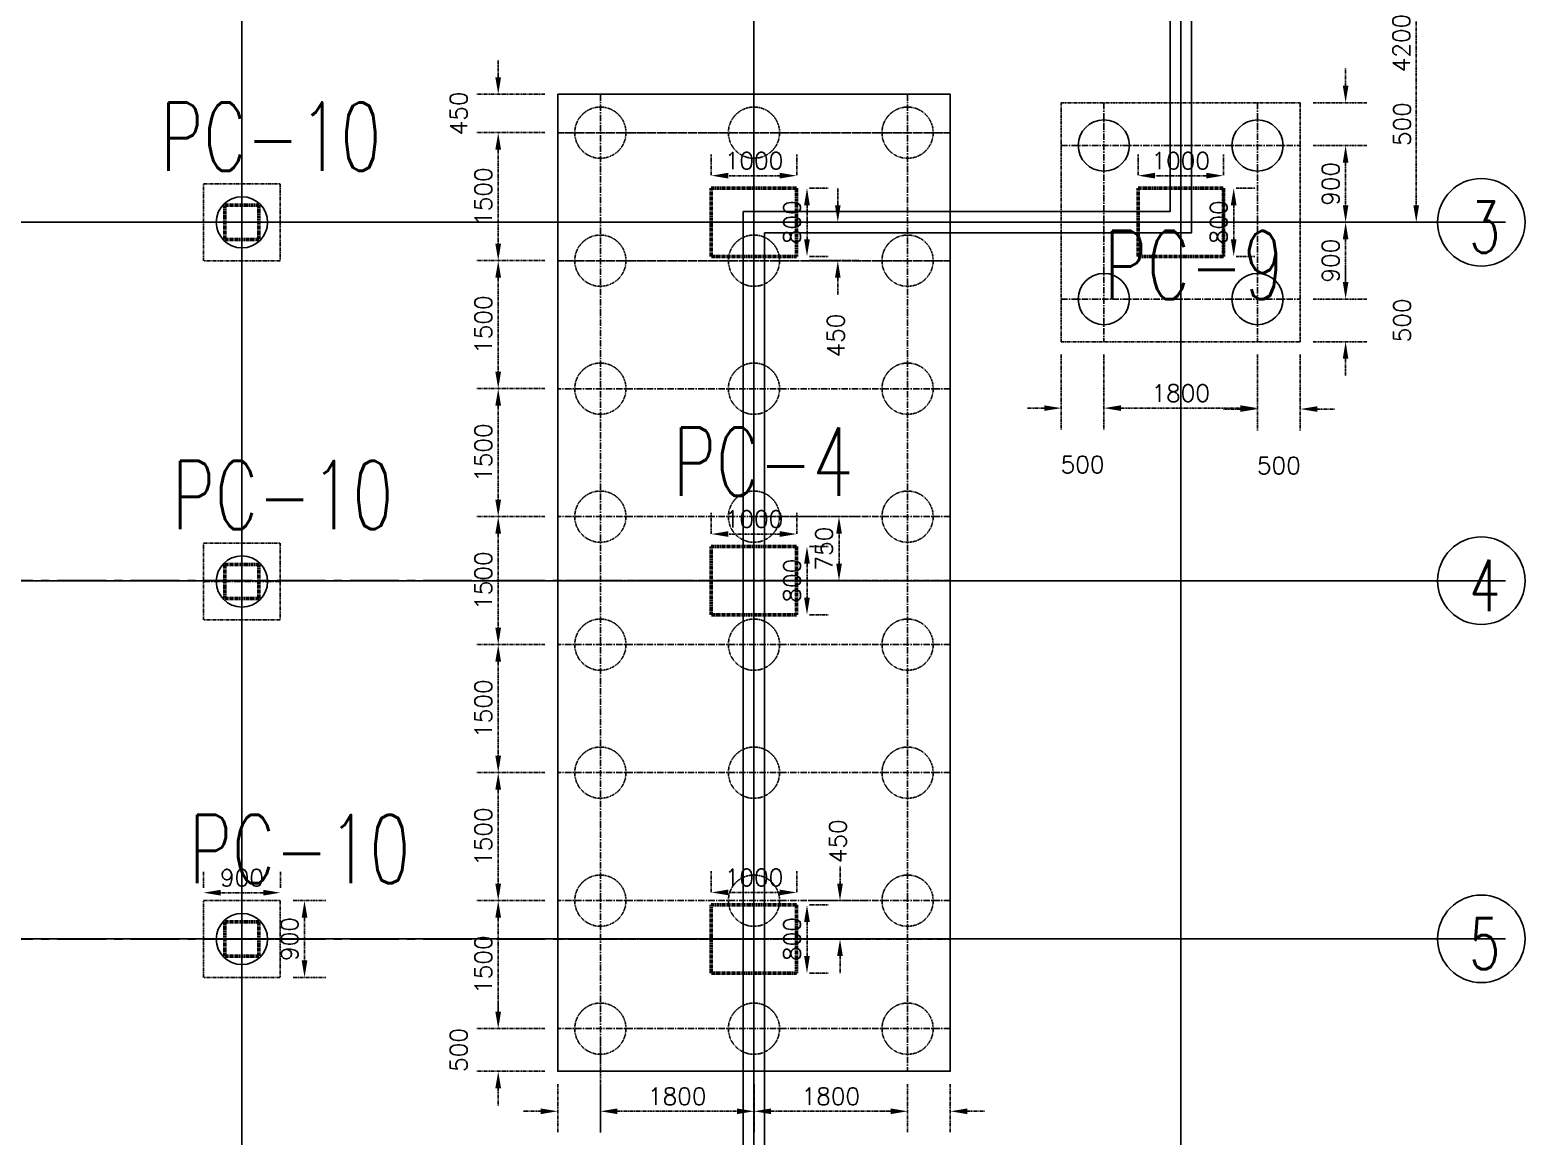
# Model space of a CAD drawing. Header units: millimetres. Extents: x 6239764 to 13047540, y 367704 to 979893.
# Drawn here: x 6461165 to 6478685, y 469921 to 482884 of the extents above; entities that cross this region are included whole.
import ezdxf

# ---------------------------------------------------------------- set-up
doc = ezdxf.new("R2010")
doc.units = ezdxf.units.MM
doc.header["$LTSCALE"] = 300
for name, pattern in [('CENTER2', [28.575, 19.05, -3.175, 3.175, -3.175]), ('CENTERX2', [4, 2.5, -0.5, 0.5, -0.5]), ('G', [2, 1.25, -0.25, 0.25, -0.25]), ('K', [2.5, 1.25, -0.25, 0.25, -0.25, 0.25, -0.25])]:
    doc.linetypes.add(name, pattern=pattern)
for name, color, linetype in [('01', 3, 'Continuous'), ('05', 1, 'G'), ('07', 6, 'K'), ('BOU', 12, 'Continuous')]:
    doc.layers.add(name, color=color, linetype=linetype)
doc.styles.add('1-100', font='romans.shx', dxfattribs={"height": 200})
doc.styles.get("Standard").update_dxf_attribs({"font": 'txt8.shx', "width": 0.7, "bigfont": 'hztxt_ii.shx'})
doc.dimstyles.new('1-100', dxfattribs={"dimtxt": 210, "dimasz": 200, "dimexe": 250, "dimexo": 150, "dimgap": 75, "dimtad": 1, "dimdec": 0, "dimzin": 3, "dimdsep": 46, "dimtxsty": '1-100', "dimcen": 0.09, "dimclrd": 161, "dimclre": 161, "dimclrt": 161, "dimadec": 0, "dimazin": 0, "dimtfac": 1, "dimtdec": 0, "dimtofl": 0, "dimtmove": 2, "dimatfit": 3, "dimfxl": 1, "dimtolj": 1, "dimtzin": 0, "dimarcsym": 0})

# ---------------------------------------------------------------- blocks, each defined once
blk = doc.blocks.new('*D257')
at = {"layer": '07', "color": 161, "lineweight": -2, "ltscale": 0.1, "transparency": 16777216}
for p, q in [((6466653, 471380), (6466653, 471580)), ((6467200, 471180), (6466403, 471180)), ((6467200, 470680), (6466403, 470680)), ((6466653, 470480), (6466653, 470280))]:
    blk.add_line(p, q, dxfattribs=at)
at = {"layer": '07', "color": 161, "ltscale": 0.1, "transparency": 16777216}
for points in [[(6466619, 471380), (6466686, 471380), (6466653, 471180)], [(6466619, 470480), (6466686, 470480), (6466653, 470680)]]:
    blk.add_solid(points, dxfattribs=at)
at = {"layer": 'Defpoints', "color": 0, "ltscale": 0.1, "transparency": 16777216}
for p in [(6467350, 471180), (6466653, 470680), (6467350, 470680)]:
    blk.add_point(p, dxfattribs=at)
at = {"layer": '07', "color": 161, "ltscale": 0.1, "transparency": 16777216, "insert": (6466190, 470930), "char_height": 200, "attachment_point": 5, "rotation": 90, "style": '1-100'}
blk.add_mtext('\\A1;500', dxfattribs=at)
blk = doc.blocks.new('*D258')
at = {"layer": '07', "color": 161, "lineweight": -2, "ltscale": 0.1, "transparency": 16777216}
for p, q in [((6467200, 472680), (6466403, 472680)), ((6466653, 472480), (6466653, 471380)), ((6467200, 471180), (6466403, 471180))]:
    blk.add_line(p, q, dxfattribs=at)
at = {"layer": '07', "color": 161, "ltscale": 0.1, "transparency": 16777216}
for points in [[(6466619, 472480), (6466686, 472480), (6466653, 472680)], [(6466619, 471380), (6466686, 471380), (6466653, 471180)]]:
    blk.add_solid(points, dxfattribs=at)
at = {"layer": 'Defpoints', "color": 0, "ltscale": 0.1, "transparency": 16777216}
for p in [(6467350, 472680), (6466653, 471180), (6467350, 471180)]:
    blk.add_point(p, dxfattribs=at)
at = {"layer": '07', "color": 161, "ltscale": 0.1, "transparency": 16777216, "insert": (6466478, 471930), "char_height": 200, "attachment_point": 5, "rotation": 90, "style": '1-100'}
blk.add_mtext('\\A1;1500', dxfattribs=at)
blk = doc.blocks.new('*D259')
at = {"layer": '07', "color": 161, "lineweight": -2, "ltscale": 0.1, "transparency": 16777216}
for p, q in [((6467200, 474180), (6466403, 474180)), ((6466653, 473980), (6466653, 472880)), ((6467200, 472680), (6466403, 472680))]:
    blk.add_line(p, q, dxfattribs=at)
at = {"layer": '07', "color": 161, "ltscale": 0.1, "transparency": 16777216}
for points in [[(6466619, 473980), (6466686, 473980), (6466653, 474180)], [(6466619, 472880), (6466686, 472880), (6466653, 472680)]]:
    blk.add_solid(points, dxfattribs=at)
at = {"layer": 'Defpoints', "color": 0, "ltscale": 0.1, "transparency": 16777216}
for p in [(6467350, 474180), (6466653, 472680), (6467350, 472680)]:
    blk.add_point(p, dxfattribs=at)
at = {"layer": '07', "color": 161, "ltscale": 0.1, "transparency": 16777216, "insert": (6466478, 473430), "char_height": 200, "attachment_point": 5, "rotation": 90, "style": '1-100'}
blk.add_mtext('\\A1;1500', dxfattribs=at)
blk = doc.blocks.new('*D260')
at = {"layer": '07', "color": 161, "lineweight": -2, "ltscale": 0.1, "transparency": 16777216}
for p, q in [((6467200, 475680), (6466403, 475680)), ((6466653, 475480), (6466653, 474380)), ((6467200, 474180), (6466403, 474180))]:
    blk.add_line(p, q, dxfattribs=at)
at = {"layer": '07', "color": 161, "ltscale": 0.1, "transparency": 16777216}
for points in [[(6466619, 475480), (6466686, 475480), (6466653, 475680)], [(6466619, 474380), (6466686, 474380), (6466653, 474180)]]:
    blk.add_solid(points, dxfattribs=at)
at = {"layer": 'Defpoints', "color": 0, "ltscale": 0.1, "transparency": 16777216}
for p in [(6467350, 475680), (6466653, 474180), (6467350, 474180)]:
    blk.add_point(p, dxfattribs=at)
at = {"layer": '07', "color": 161, "ltscale": 0.1, "transparency": 16777216, "insert": (6466478, 474930), "char_height": 200, "attachment_point": 5, "rotation": 90, "style": '1-100'}
blk.add_mtext('\\A1;1500', dxfattribs=at)
blk = doc.blocks.new('*D261')
at = {"layer": '07', "color": 161, "lineweight": -2, "ltscale": 0.1, "transparency": 16777216}
for p, q in [((6467200, 477180), (6466403, 477180)), ((6466653, 476980), (6466653, 475880)), ((6467200, 475680), (6466403, 475680))]:
    blk.add_line(p, q, dxfattribs=at)
at = {"layer": '07', "color": 161, "ltscale": 0.1, "transparency": 16777216}
for points in [[(6466619, 476980), (6466686, 476980), (6466653, 477180)], [(6466619, 475880), (6466686, 475880), (6466653, 475680)]]:
    blk.add_solid(points, dxfattribs=at)
at = {"layer": 'Defpoints', "color": 0, "ltscale": 0.1, "transparency": 16777216}
for p in [(6467350, 477180), (6466653, 475680), (6467350, 475680)]:
    blk.add_point(p, dxfattribs=at)
at = {"layer": '07', "color": 161, "ltscale": 0.1, "transparency": 16777216, "insert": (6466478, 476430), "char_height": 200, "attachment_point": 5, "rotation": 90, "style": '1-100'}
blk.add_mtext('\\A1;1500', dxfattribs=at)
blk = doc.blocks.new('*D262')
at = {"layer": '07', "color": 161, "lineweight": -2, "ltscale": 0.1, "transparency": 16777216}
for p, q in [((6467200, 478680), (6466403, 478680)), ((6466653, 478480), (6466653, 477380)), ((6467200, 477180), (6466403, 477180))]:
    blk.add_line(p, q, dxfattribs=at)
at = {"layer": '07', "color": 161, "ltscale": 0.1, "transparency": 16777216}
for points in [[(6466619, 478480), (6466686, 478480), (6466653, 478680)], [(6466619, 477380), (6466686, 477380), (6466653, 477180)]]:
    blk.add_solid(points, dxfattribs=at)
at = {"layer": 'Defpoints', "color": 0, "ltscale": 0.1, "transparency": 16777216}
for p in [(6467350, 478680), (6466653, 477180), (6467350, 477180)]:
    blk.add_point(p, dxfattribs=at)
at = {"layer": '07', "color": 161, "ltscale": 0.1, "transparency": 16777216, "insert": (6466478, 477930), "char_height": 200, "attachment_point": 5, "rotation": 90, "style": '1-100'}
blk.add_mtext('\\A1;1500', dxfattribs=at)
blk = doc.blocks.new('*D263')
at = {"layer": '07', "color": 161, "lineweight": -2, "ltscale": 0.1, "transparency": 16777216}
for p, q in [((6467200, 480180), (6466403, 480180)), ((6466653, 479980), (6466653, 478880)), ((6467200, 478680), (6466403, 478680))]:
    blk.add_line(p, q, dxfattribs=at)
at = {"layer": '07', "color": 161, "ltscale": 0.1, "transparency": 16777216}
for points in [[(6466619, 479980), (6466686, 479980), (6466653, 480180)], [(6466619, 478880), (6466686, 478880), (6466653, 478680)]]:
    blk.add_solid(points, dxfattribs=at)
at = {"layer": 'Defpoints', "color": 0, "ltscale": 0.1, "transparency": 16777216}
for p in [(6467350, 480180), (6466653, 478680), (6467350, 478680)]:
    blk.add_point(p, dxfattribs=at)
at = {"layer": '07', "color": 161, "ltscale": 0.1, "transparency": 16777216, "insert": (6466478, 479430), "char_height": 200, "attachment_point": 5, "rotation": 90, "style": '1-100'}
blk.add_mtext('\\A1;1500', dxfattribs=at)
blk = doc.blocks.new('*D264')
at = {"layer": '07', "color": 161, "lineweight": -2, "ltscale": 0.1, "transparency": 16777216}
for p, q in [((6467200, 481680), (6466403, 481680)), ((6466653, 481480), (6466653, 480380)), ((6467200, 480180), (6466403, 480180))]:
    blk.add_line(p, q, dxfattribs=at)
at = {"layer": '07', "color": 161, "ltscale": 0.1, "transparency": 16777216}
for points in [[(6466619, 481480), (6466686, 481480), (6466653, 481680)], [(6466619, 480380), (6466686, 480380), (6466653, 480180)]]:
    blk.add_solid(points, dxfattribs=at)
at = {"layer": 'Defpoints', "color": 0, "ltscale": 0.1, "transparency": 16777216}
for p in [(6467350, 481680), (6466653, 480180), (6467350, 480180)]:
    blk.add_point(p, dxfattribs=at)
at = {"layer": '07', "color": 161, "ltscale": 0.1, "transparency": 16777216, "insert": (6466478, 480930), "char_height": 200, "attachment_point": 5, "rotation": 90, "style": '1-100'}
blk.add_mtext('\\A1;1500', dxfattribs=at)
blk = doc.blocks.new('*D265')
at = {"layer": '07', "color": 161, "lineweight": -2, "ltscale": 0.1, "transparency": 16777216}
for p, q in [((6466653, 482330), (6466653, 482530)), ((6467200, 482130), (6466403, 482130)), ((6467200, 481680), (6466403, 481680)), ((6466653, 481480), (6466653, 481280))]:
    blk.add_line(p, q, dxfattribs=at)
at = {"layer": '07', "color": 161, "ltscale": 0.1, "transparency": 16777216}
for points in [[(6466619, 482330), (6466686, 482330), (6466653, 482130)], [(6466619, 481480), (6466686, 481480), (6466653, 481680)]]:
    blk.add_solid(points, dxfattribs=at)
at = {"layer": 'Defpoints', "color": 0, "ltscale": 0.1, "transparency": 16777216}
for p in [(6467350, 482130), (6466653, 481680), (6467350, 481680)]:
    blk.add_point(p, dxfattribs=at)
at = {"layer": '07', "color": 161, "ltscale": 0.1, "transparency": 16777216, "insert": (6466190, 481905), "char_height": 200, "attachment_point": 5, "rotation": 90, "style": '1-100'}
blk.add_mtext('\\A1;450', dxfattribs=at)
blk = doc.blocks.new('*D266')
at = {"layer": '07', "color": 161, "lineweight": -2, "ltscale": 0.1, "transparency": 16777216}
for p, q in [((6467850, 471030), (6467850, 469962)), ((6467350, 470530), (6467350, 469962)), ((6467150, 470212), (6466950, 470212)), ((6468050, 470212), (6468250, 470212))]:
    blk.add_line(p, q, dxfattribs=at)
at = {"layer": '07', "color": 161, "ltscale": 0.1, "transparency": 16777216}
for points in [[(6467150, 470245), (6467150, 470178), (6467350, 470212)], [(6468050, 470245), (6468050, 470178), (6467850, 470212)]]:
    blk.add_solid(points, dxfattribs=at)
at = {"layer": 'Defpoints', "color": 0, "ltscale": 0.1, "transparency": 16777216}
for p in [(6467850, 471180), (6467350, 470680), (6467850, 470212)]:
    blk.add_point(p, dxfattribs=at)
at = {"layer": '07', "color": 161, "ltscale": 0.1, "transparency": 16777216, "insert": (6467600, 469549), "char_height": 200, "attachment_point": 5, "style": '1-100'}
blk.add_mtext('\\A1;500', dxfattribs=at)
blk = doc.blocks.new('*D267')
at = {"layer": '07', "color": 161, "lineweight": -2, "ltscale": 0.1, "transparency": 16777216}
for p, q in [((6467850, 470530), (6467850, 469962)), ((6469650, 470530), (6469650, 469962)), ((6468050, 470212), (6469450, 470212))]:
    blk.add_line(p, q, dxfattribs=at)
at = {"layer": '07', "color": 161, "ltscale": 0.1, "transparency": 16777216}
for points in [[(6468050, 470245), (6468050, 470178), (6467850, 470212)], [(6469450, 470245), (6469450, 470178), (6469650, 470212)]]:
    blk.add_solid(points, dxfattribs=at)
at = {"layer": 'Defpoints', "color": 0, "ltscale": 0.1, "transparency": 16777216}
for p in [(6467850, 470680), (6469650, 470680), (6469650, 470212)]:
    blk.add_point(p, dxfattribs=at)
at = {"layer": '07', "color": 161, "ltscale": 0.1, "transparency": 16777216, "insert": (6468750, 470387), "char_height": 200, "attachment_point": 5, "style": '1-100'}
blk.add_mtext('\\A1;1800', dxfattribs=at)
blk = doc.blocks.new('*D268')
at = {"layer": '07', "color": 161, "lineweight": -2, "ltscale": 0.1, "transparency": 16777216}
for p, q in [((6469650, 470530), (6469650, 469962)), ((6471450, 470530), (6471450, 469962)), ((6469850, 470212), (6471250, 470212))]:
    blk.add_line(p, q, dxfattribs=at)
at = {"layer": '07', "color": 161, "ltscale": 0.1, "transparency": 16777216}
for points in [[(6469850, 470245), (6469850, 470178), (6469650, 470212)], [(6471250, 470245), (6471250, 470178), (6471450, 470212)]]:
    blk.add_solid(points, dxfattribs=at)
at = {"layer": 'Defpoints', "color": 0, "ltscale": 0.1, "transparency": 16777216}
for p in [(6469650, 470680), (6471450, 470680), (6471450, 470212)]:
    blk.add_point(p, dxfattribs=at)
at = {"layer": '07', "color": 161, "ltscale": 0.1, "transparency": 16777216, "insert": (6470550, 470387), "char_height": 200, "attachment_point": 5, "style": '1-100'}
blk.add_mtext('\\A1;1800', dxfattribs=at)
blk = doc.blocks.new('*D269')
at = {"layer": '07', "color": 161, "lineweight": -2, "ltscale": 0.1, "transparency": 16777216}
for p, q in [((6471450, 470530), (6471450, 469962)), ((6471950, 470530), (6471950, 469962)), ((6471250, 470212), (6471050, 470212)), ((6472150, 470212), (6472350, 470212))]:
    blk.add_line(p, q, dxfattribs=at)
at = {"layer": '07', "color": 161, "ltscale": 0.1, "transparency": 16777216}
for points in [[(6471250, 470245), (6471250, 470178), (6471450, 470212)], [(6472150, 470245), (6472150, 470178), (6471950, 470212)]]:
    blk.add_solid(points, dxfattribs=at)
at = {"layer": 'Defpoints', "color": 0, "ltscale": 0.1, "transparency": 16777216}
for p in [(6471450, 470680), (6471950, 470680), (6471950, 470212)]:
    blk.add_point(p, dxfattribs=at)
at = {"layer": '07', "color": 161, "ltscale": 0.1, "transparency": 16777216, "insert": (6471700, 469549), "char_height": 200, "attachment_point": 5, "style": '1-100'}
blk.add_mtext('\\A1;500', dxfattribs=at)
blk = doc.blocks.new('*D270')
at = {"layer": '07', "color": 161, "lineweight": -2, "ltscale": 0.1, "transparency": 16777216}
for p, q in [((6470658, 472880), (6470658, 473080)), ((6470300, 472680), (6470908, 472680)), ((6470300, 472230), (6470908, 472230)), ((6470658, 472030), (6470658, 471830))]:
    blk.add_line(p, q, dxfattribs=at)
at = {"layer": '07', "color": 161, "ltscale": 0.1, "transparency": 16777216}
for points in [[(6470624, 472880), (6470691, 472880), (6470658, 472680)], [(6470624, 472030), (6470691, 472030), (6470658, 472230)]]:
    blk.add_solid(points, dxfattribs=at)
at = {"layer": 'Defpoints', "color": 0, "ltscale": 0.1, "transparency": 16777216}
for p in [(6470150, 472680), (6470658, 472680), (6470150, 472230)]:
    blk.add_point(p, dxfattribs=at)
at = {"layer": '07', "color": 161, "ltscale": 0.1, "transparency": 16777216, "insert": (6470633, 473376), "char_height": 200, "attachment_point": 5, "rotation": 90, "style": '1-100'}
blk.add_mtext('\\A1;450', dxfattribs=at)
blk = doc.blocks.new('*D271')
at = {"layer": '07', "color": 161, "lineweight": -2, "ltscale": 0.1, "transparency": 16777216}
for p, q in [((6469800, 477180), (6470896, 477180)), ((6470646, 476630), (6470646, 476980)), ((6469800, 476430), (6470896, 476430))]:
    blk.add_line(p, q, dxfattribs=at)
at = {"layer": '07', "color": 161, "ltscale": 0.1, "transparency": 16777216}
for points in [[(6470613, 476980), (6470680, 476980), (6470646, 477180)], [(6470613, 476630), (6470680, 476630), (6470646, 476430)]]:
    blk.add_solid(points, dxfattribs=at)
at = {"layer": 'Defpoints', "color": 0, "ltscale": 0.1, "transparency": 16777216}
for p in [(6469650, 477180), (6470646, 477180), (6469650, 476430)]:
    blk.add_point(p, dxfattribs=at)
at = {"layer": '07', "color": 161, "ltscale": 0.1, "transparency": 16777216, "insert": (6470471, 476805), "char_height": 200, "attachment_point": 5, "rotation": 90, "style": '1-100'}
blk.add_mtext('\\A1;750', dxfattribs=at)
blk = doc.blocks.new('*D272')
at = {"layer": '07', "color": 161, "lineweight": -2, "ltscale": 0.1, "transparency": 16777216}
for p, q in [((6470632, 480830), (6470632, 481030)), ((6470300, 480630), (6470882, 480630)), ((6470300, 480180), (6470882, 480180)), ((6470632, 479980), (6470632, 479780))]:
    blk.add_line(p, q, dxfattribs=at)
at = {"layer": '07', "color": 161, "ltscale": 0.1, "transparency": 16777216}
for points in [[(6470599, 480830), (6470665, 480830), (6470632, 480630)], [(6470599, 479980), (6470665, 479980), (6470632, 480180)]]:
    blk.add_solid(points, dxfattribs=at)
at = {"layer": 'Defpoints', "color": 0, "ltscale": 0.1, "transparency": 16777216}
for p in [(6470150, 480630), (6470150, 480180), (6470632, 480180)]:
    blk.add_point(p, dxfattribs=at)
at = {"layer": '07', "color": 161, "ltscale": 0.1, "transparency": 16777216, "insert": (6470609, 479302), "char_height": 200, "attachment_point": 5, "rotation": 90, "style": '1-100'}
blk.add_mtext('\\A1;450', dxfattribs=at)
blk = doc.blocks.new('*D273')
at = {"layer": '07', "color": 161, "lineweight": -2, "ltscale": 0.1, "transparency": 16777216}
for p, q in [((6473250, 479080), (6473250, 478202)), ((6473750, 479080), (6473750, 478202)), ((6473050, 478452), (6472850, 478452)), ((6473950, 478452), (6474150, 478452))]:
    blk.add_line(p, q, dxfattribs=at)
at = {"layer": '07', "color": 161, "ltscale": 0.1, "transparency": 16777216}
for points in [[(6473050, 478485), (6473050, 478419), (6473250, 478452)], [(6473950, 478485), (6473950, 478419), (6473750, 478452)]]:
    blk.add_solid(points, dxfattribs=at)
at = {"layer": 'Defpoints', "color": 0, "ltscale": 0.1, "transparency": 16777216}
for p in [(6473250, 479230), (6473750, 479230), (6473750, 478452)]:
    blk.add_point(p, dxfattribs=at)
at = {"layer": '07', "color": 161, "ltscale": 0.1, "transparency": 16777216, "insert": (6473500, 477790), "char_height": 200, "attachment_point": 5, "style": '1-100'}
blk.add_mtext('\\A1;500', dxfattribs=at)
blk = doc.blocks.new('*D274')
at = {"layer": '07', "color": 161, "lineweight": -2, "ltscale": 0.1, "transparency": 16777216}
for p, q in [((6473750, 479080), (6473750, 478202)), ((6475550, 479080), (6475550, 478202)), ((6473950, 478452), (6475350, 478452))]:
    blk.add_line(p, q, dxfattribs=at)
at = {"layer": '07', "color": 161, "ltscale": 0.1, "transparency": 16777216}
for points in [[(6473950, 478485), (6473950, 478419), (6473750, 478452)], [(6475350, 478485), (6475350, 478419), (6475550, 478452)]]:
    blk.add_solid(points, dxfattribs=at)
at = {"layer": 'Defpoints', "color": 0, "ltscale": 0.1, "transparency": 16777216}
for p in [(6473750, 479230), (6475550, 479230), (6475550, 478452)]:
    blk.add_point(p, dxfattribs=at)
at = {"layer": '07', "color": 161, "ltscale": 0.1, "transparency": 16777216, "insert": (6474650, 478627), "char_height": 200, "attachment_point": 5, "style": '1-100'}
blk.add_mtext('\\A1;1800', dxfattribs=at)
blk = doc.blocks.new('*D275')
at = {"layer": '07', "color": 161, "lineweight": -2, "ltscale": 0.1, "transparency": 16777216}
for p, q in [((6475550, 479080), (6475550, 478191)), ((6476050, 479080), (6476050, 478191)), ((6475350, 478441), (6475150, 478441)), ((6476250, 478441), (6476450, 478441))]:
    blk.add_line(p, q, dxfattribs=at)
at = {"layer": '07', "color": 161, "ltscale": 0.1, "transparency": 16777216}
for points in [[(6475350, 478474), (6475350, 478408), (6475550, 478441)], [(6476250, 478474), (6476250, 478408), (6476050, 478441)]]:
    blk.add_solid(points, dxfattribs=at)
at = {"layer": 'Defpoints', "color": 0, "ltscale": 0.1, "transparency": 16777216}
for p in [(6475550, 479230), (6476050, 479230), (6476050, 478441)]:
    blk.add_point(p, dxfattribs=at)
at = {"layer": '07', "color": 161, "ltscale": 0.1, "transparency": 16777216, "insert": (6475800, 477779), "char_height": 200, "attachment_point": 5, "style": '1-100'}
blk.add_mtext('\\A1;500', dxfattribs=at)
blk = doc.blocks.new('*D276')
at = {"layer": '07', "color": 161, "lineweight": -2, "ltscale": 0.1, "transparency": 16777216}
for p, q in [((6476582, 479930), (6476582, 480130)), ((6476200, 479730), (6476832, 479730)), ((6476200, 479230), (6476832, 479230)), ((6476582, 479030), (6476582, 478830))]:
    blk.add_line(p, q, dxfattribs=at)
at = {"layer": '07', "color": 161, "ltscale": 0.1, "transparency": 16777216}
for points in [[(6476549, 479930), (6476615, 479930), (6476582, 479730)], [(6476549, 479030), (6476615, 479030), (6476582, 479230)]]:
    blk.add_solid(points, dxfattribs=at)
at = {"layer": 'Defpoints', "color": 0, "ltscale": 0.1, "transparency": 16777216}
for p in [(6476050, 479730), (6476050, 479230), (6476582, 479230)]:
    blk.add_point(p, dxfattribs=at)
at = {"layer": '07', "color": 161, "ltscale": 0.1, "transparency": 16777216, "insert": (6477244, 479480), "char_height": 200, "attachment_point": 5, "rotation": 90, "style": '1-100'}
blk.add_mtext('\\A1;500', dxfattribs=at)
blk = doc.blocks.new('*D277')
at = {"layer": '07', "color": 161, "lineweight": -2, "ltscale": 0.1, "transparency": 16777216}
for p, q in [((6476200, 480630), (6476832, 480630)), ((6476582, 480430), (6476582, 479930)), ((6476200, 479730), (6476832, 479730))]:
    blk.add_line(p, q, dxfattribs=at)
at = {"layer": '07', "color": 161, "ltscale": 0.1, "transparency": 16777216}
for points in [[(6476549, 480430), (6476615, 480430), (6476582, 480630)], [(6476549, 479930), (6476615, 479930), (6476582, 479730)]]:
    blk.add_solid(points, dxfattribs=at)
at = {"layer": 'Defpoints', "color": 0, "ltscale": 0.1, "transparency": 16777216}
for p in [(6476050, 480630), (6476050, 479730), (6476582, 479730)]:
    blk.add_point(p, dxfattribs=at)
at = {"layer": '07', "color": 161, "ltscale": 0.1, "transparency": 16777216, "insert": (6476407, 480180), "char_height": 200, "attachment_point": 5, "rotation": 90, "style": '1-100'}
blk.add_mtext('\\A1;900', dxfattribs=at)
blk = doc.blocks.new('*D278')
at = {"layer": '07', "color": 161, "lineweight": -2, "ltscale": 0.1, "transparency": 16777216}
for p, q in [((6476200, 481530), (6476832, 481530)), ((6476582, 481330), (6476582, 480830)), ((6476200, 480630), (6476832, 480630))]:
    blk.add_line(p, q, dxfattribs=at)
at = {"layer": '07', "color": 161, "ltscale": 0.1, "transparency": 16777216}
for points in [[(6476549, 481330), (6476615, 481330), (6476582, 481530)], [(6476549, 480830), (6476615, 480830), (6476582, 480630)]]:
    blk.add_solid(points, dxfattribs=at)
at = {"layer": 'Defpoints', "color": 0, "ltscale": 0.1, "transparency": 16777216}
for p in [(6476050, 481530), (6476050, 480630), (6476582, 480630)]:
    blk.add_point(p, dxfattribs=at)
at = {"layer": '07', "color": 161, "ltscale": 0.1, "transparency": 16777216, "insert": (6476407, 481080), "char_height": 200, "attachment_point": 5, "rotation": 90, "style": '1-100'}
blk.add_mtext('\\A1;900', dxfattribs=at)
blk = doc.blocks.new('*D279')
at = {"layer": '07', "color": 161, "lineweight": -2, "ltscale": 0.1, "transparency": 16777216}
for p, q in [((6476582, 482230), (6476582, 482430)), ((6476200, 482030), (6476832, 482030)), ((6476200, 481530), (6476832, 481530)), ((6476582, 481330), (6476582, 481130))]:
    blk.add_line(p, q, dxfattribs=at)
at = {"layer": '07', "color": 161, "ltscale": 0.1, "transparency": 16777216}
for points in [[(6476549, 482230), (6476615, 482230), (6476582, 482030)], [(6476549, 481330), (6476615, 481330), (6476582, 481530)]]:
    blk.add_solid(points, dxfattribs=at)
at = {"layer": 'Defpoints', "color": 0, "ltscale": 0.1, "transparency": 16777216}
for p in [(6476050, 482030), (6476050, 481530), (6476582, 481530)]:
    blk.add_point(p, dxfattribs=at)
at = {"layer": '07', "color": 161, "ltscale": 0.1, "transparency": 16777216, "insert": (6477244, 481780), "char_height": 200, "attachment_point": 5, "rotation": 90, "style": '1-100'}
blk.add_mtext('\\A1;500', dxfattribs=at)
blk = doc.blocks.new('*D413')
at = {"layer": '07', "color": 161, "lineweight": -2, "ltscale": 0.1, "transparency": 16777216}
for p, q in [((6474800, 484830), (6477660, 484830)), ((6477410, 484630), (6477410, 480830)), ((6474800, 480630), (6477660, 480630))]:
    blk.add_line(p, q, dxfattribs=at)
at = {"layer": '07', "color": 161, "ltscale": 0.1, "transparency": 16777216}
for points in [[(6477376, 484630), (6477443, 484630), (6477410, 484830)], [(6477376, 480830), (6477443, 480830), (6477410, 480630)]]:
    blk.add_solid(points, dxfattribs=at)
at = {"layer": 'Defpoints', "color": 0, "ltscale": 0.1, "transparency": 16777216}
for p in [(6474650, 484830), (6474650, 480630), (6477410, 480630)]:
    blk.add_point(p, dxfattribs=at)
at = {"layer": '07', "color": 161, "ltscale": 0.1, "transparency": 16777216, "insert": (6477235, 482730), "char_height": 200, "attachment_point": 5, "rotation": 90, "style": '1-100'}
blk.add_mtext('\\A1;4200', dxfattribs=at)
blk = doc.blocks.new('*D1076')
at = {"layer": '07', "color": 161, "lineweight": -2, "ltscale": 0.1, "transparency": 16777216}
for p, q in [((6469150, 481180), (6469150, 481426)), ((6470150, 481180), (6470150, 481426)), ((6469950, 481176), (6469350, 481176))]:
    blk.add_line(p, q, dxfattribs=at)
at = {"layer": '07', "color": 161, "ltscale": 0.1, "transparency": 16777216}
for points in [[(6469350, 481210), (6469350, 481143), (6469150, 481176)], [(6469950, 481210), (6469950, 481143), (6470150, 481176)]]:
    blk.add_solid(points, dxfattribs=at)
at = {"layer": 'Defpoints', "color": 0, "ltscale": 0.1, "transparency": 16777216}
for p in [(6469150, 481176), (6469150, 481030), (6470150, 481030)]:
    blk.add_point(p, dxfattribs=at)
at = {"layer": '07', "color": 161, "ltscale": 0.1, "transparency": 16777216, "insert": (6469650, 481351), "char_height": 200, "attachment_point": 5, "style": '1-100'}
blk.add_mtext('\\A1;1000', dxfattribs=at)
blk = doc.blocks.new('*D1077')
at = {"layer": '07', "color": 161, "lineweight": -2, "ltscale": 0.1, "transparency": 16777216}
for p, q in [((6470300, 481030), (6470521, 481030)), ((6470271, 480830), (6470271, 480430)), ((6470300, 480230), (6470521, 480230))]:
    blk.add_line(p, q, dxfattribs=at)
at = {"layer": '07', "color": 161, "ltscale": 0.1, "transparency": 16777216}
for points in [[(6470237, 480830), (6470304, 480830), (6470271, 481030)], [(6470237, 480430), (6470304, 480430), (6470271, 480230)]]:
    blk.add_solid(points, dxfattribs=at)
at = {"layer": 'Defpoints', "color": 0, "ltscale": 0.1, "transparency": 16777216}
for p in [(6470150, 481030), (6470150, 480230), (6470271, 480230)]:
    blk.add_point(p, dxfattribs=at)
at = {"layer": '07', "color": 161, "ltscale": 0.1, "transparency": 16777216, "insert": (6470096, 480630), "char_height": 200, "attachment_point": 5, "rotation": 90, "style": '1-100'}
blk.add_mtext('\\A1;800', dxfattribs=at)
blk = doc.blocks.new('*D1078')
at = {"layer": '07', "color": 161, "lineweight": -2, "ltscale": 0.1, "transparency": 16777216}
for p, q in [((6474150, 481180), (6474150, 481426)), ((6475150, 481180), (6475150, 481426)), ((6474950, 481176), (6474350, 481176))]:
    blk.add_line(p, q, dxfattribs=at)
at = {"layer": '07', "color": 161, "ltscale": 0.1, "transparency": 16777216}
for points in [[(6474350, 481210), (6474350, 481143), (6474150, 481176)], [(6474950, 481210), (6474950, 481143), (6475150, 481176)]]:
    blk.add_solid(points, dxfattribs=at)
at = {"layer": 'Defpoints', "color": 0, "ltscale": 0.1, "transparency": 16777216}
for p in [(6474150, 481176), (6474150, 481030), (6475150, 481030)]:
    blk.add_point(p, dxfattribs=at)
at = {"layer": '07', "color": 161, "ltscale": 0.1, "transparency": 16777216, "insert": (6474650, 481351), "char_height": 200, "attachment_point": 5, "style": '1-100'}
blk.add_mtext('\\A1;1000', dxfattribs=at)
blk = doc.blocks.new('*D1079')
at = {"layer": '07', "color": 161, "lineweight": -2, "ltscale": 0.1, "transparency": 16777216}
for p, q in [((6475300, 481030), (6475521, 481030)), ((6475271, 480830), (6475271, 480430)), ((6475300, 480230), (6475521, 480230))]:
    blk.add_line(p, q, dxfattribs=at)
at = {"layer": '07', "color": 161, "ltscale": 0.1, "transparency": 16777216}
for points in [[(6475237, 480830), (6475304, 480830), (6475271, 481030)], [(6475237, 480430), (6475304, 480430), (6475271, 480230)]]:
    blk.add_solid(points, dxfattribs=at)
at = {"layer": 'Defpoints', "color": 0, "ltscale": 0.1, "transparency": 16777216}
for p in [(6475150, 481030), (6475150, 480230), (6475271, 480230)]:
    blk.add_point(p, dxfattribs=at)
at = {"layer": '07', "color": 161, "ltscale": 0.1, "transparency": 16777216, "insert": (6475096, 480630), "char_height": 200, "attachment_point": 5, "rotation": 90, "style": '1-100'}
blk.add_mtext('\\A1;800', dxfattribs=at)
blk = doc.blocks.new('*D1080')
at = {"layer": '07', "color": 161, "lineweight": -2, "ltscale": 0.1, "transparency": 16777216}
for p, q in [((6469150, 476980), (6469150, 477226)), ((6470150, 476980), (6470150, 477226)), ((6469950, 476976), (6469350, 476976))]:
    blk.add_line(p, q, dxfattribs=at)
at = {"layer": '07', "color": 161, "ltscale": 0.1, "transparency": 16777216}
for points in [[(6469350, 477010), (6469350, 476943), (6469150, 476976)], [(6469950, 477010), (6469950, 476943), (6470150, 476976)]]:
    blk.add_solid(points, dxfattribs=at)
at = {"layer": 'Defpoints', "color": 0, "ltscale": 0.1, "transparency": 16777216}
for p in [(6469150, 476976), (6469150, 476830), (6470150, 476830)]:
    blk.add_point(p, dxfattribs=at)
at = {"layer": '07', "color": 161, "ltscale": 0.1, "transparency": 16777216, "insert": (6469650, 477151), "char_height": 200, "attachment_point": 5, "style": '1-100'}
blk.add_mtext('\\A1;1000', dxfattribs=at)
blk = doc.blocks.new('*D1081')
at = {"layer": '07', "color": 161, "lineweight": -2, "ltscale": 0.1, "transparency": 16777216}
for p, q in [((6470300, 476830), (6470521, 476830)), ((6470271, 476630), (6470271, 476230)), ((6470300, 476030), (6470521, 476030))]:
    blk.add_line(p, q, dxfattribs=at)
at = {"layer": '07', "color": 161, "ltscale": 0.1, "transparency": 16777216}
for points in [[(6470237, 476630), (6470304, 476630), (6470271, 476830)], [(6470237, 476230), (6470304, 476230), (6470271, 476030)]]:
    blk.add_solid(points, dxfattribs=at)
at = {"layer": 'Defpoints', "color": 0, "ltscale": 0.1, "transparency": 16777216}
for p in [(6470150, 476830), (6470150, 476030), (6470271, 476030)]:
    blk.add_point(p, dxfattribs=at)
at = {"layer": '07', "color": 161, "ltscale": 0.1, "transparency": 16777216, "insert": (6470096, 476430), "char_height": 200, "attachment_point": 5, "rotation": 90, "style": '1-100'}
blk.add_mtext('\\A1;800', dxfattribs=at)
blk = doc.blocks.new('*D1082')
at = {"layer": '07', "color": 161, "lineweight": -2, "ltscale": 0.1, "transparency": 16777216}
for p, q in [((6469150, 472780), (6469150, 473026)), ((6470150, 472780), (6470150, 473026)), ((6469950, 472776), (6469350, 472776))]:
    blk.add_line(p, q, dxfattribs=at)
at = {"layer": '07', "color": 161, "ltscale": 0.1, "transparency": 16777216}
for points in [[(6469350, 472810), (6469350, 472743), (6469150, 472776)], [(6469950, 472810), (6469950, 472743), (6470150, 472776)]]:
    blk.add_solid(points, dxfattribs=at)
at = {"layer": 'Defpoints', "color": 0, "ltscale": 0.1, "transparency": 16777216}
for p in [(6469150, 472776), (6469150, 472630), (6470150, 472630)]:
    blk.add_point(p, dxfattribs=at)
at = {"layer": '07', "color": 161, "ltscale": 0.1, "transparency": 16777216, "insert": (6469650, 472951), "char_height": 200, "attachment_point": 5, "style": '1-100'}
blk.add_mtext('\\A1;1000', dxfattribs=at)
blk = doc.blocks.new('*D1083')
at = {"layer": '07', "color": 161, "lineweight": -2, "ltscale": 0.1, "transparency": 16777216}
for p, q in [((6470300, 472630), (6470521, 472630)), ((6470271, 472430), (6470271, 472030)), ((6470300, 471830), (6470521, 471830))]:
    blk.add_line(p, q, dxfattribs=at)
at = {"layer": '07', "color": 161, "ltscale": 0.1, "transparency": 16777216}
for points in [[(6470237, 472430), (6470304, 472430), (6470271, 472630)], [(6470237, 472030), (6470304, 472030), (6470271, 471830)]]:
    blk.add_solid(points, dxfattribs=at)
at = {"layer": 'Defpoints', "color": 0, "ltscale": 0.1, "transparency": 16777216}
for p in [(6470150, 472630), (6470150, 471830), (6470271, 471830)]:
    blk.add_point(p, dxfattribs=at)
at = {"layer": '07', "color": 161, "ltscale": 0.1, "transparency": 16777216, "insert": (6470096, 472230), "char_height": 200, "attachment_point": 5, "rotation": 90, "style": '1-100'}
blk.add_mtext('\\A1;800', dxfattribs=at)
blk = doc.blocks.new('*D1084')
at = {"layer": '07', "color": 161, "lineweight": -2, "ltscale": 0.1, "transparency": 16777216}
for p, q in [((6463200, 472830), (6463200, 473023)), ((6464100, 472830), (6464100, 473023)), ((6463900, 472773), (6463400, 472773))]:
    blk.add_line(p, q, dxfattribs=at)
at = {"layer": '07', "color": 161, "ltscale": 0.1, "transparency": 16777216}
for points in [[(6463400, 472807), (6463400, 472740), (6463200, 472773)], [(6463900, 472807), (6463900, 472740), (6464100, 472773)]]:
    blk.add_solid(points, dxfattribs=at)
at = {"layer": 'Defpoints', "color": 0, "ltscale": 0.1, "transparency": 16777216}
for p in [(6463200, 472773), (6463200, 472680), (6464100, 472680)]:
    blk.add_point(p, dxfattribs=at)
at = {"layer": '07', "color": 161, "ltscale": 0.1, "transparency": 16777216, "insert": (6463650, 472948), "char_height": 200, "attachment_point": 5, "style": '1-100'}
blk.add_mtext('\\A1;900', dxfattribs=at)
blk = doc.blocks.new('*D1085')
at = {"layer": '07', "color": 161, "lineweight": -2, "ltscale": 0.1, "transparency": 16777216}
for p, q in [((6464250, 472680), (6464633, 472680)), ((6464383, 472480), (6464383, 471980)), ((6464250, 471780), (6464633, 471780))]:
    blk.add_line(p, q, dxfattribs=at)
at = {"layer": '07', "color": 161, "ltscale": 0.1, "transparency": 16777216}
for points in [[(6464350, 472480), (6464417, 472480), (6464383, 472680)], [(6464350, 471980), (6464417, 471980), (6464383, 471780)]]:
    blk.add_solid(points, dxfattribs=at)
at = {"layer": 'Defpoints', "color": 0, "ltscale": 0.1, "transparency": 16777216}
for p in [(6464100, 472680), (6464100, 471780), (6464383, 471780)]:
    blk.add_point(p, dxfattribs=at)
at = {"layer": '07', "color": 161, "ltscale": 0.1, "transparency": 16777216, "insert": (6464208, 472230), "char_height": 200, "attachment_point": 5, "rotation": 90, "style": '1-100'}
blk.add_mtext('\\A1;900', dxfattribs=at)

msp = doc.modelspace()

# ---------------------------------------------------------------- linework, layer by layer
at = {"color": 7, "ltscale": 0.1}
for p, q in [((6463649.7, 495306.1), (6463649.7, 463429.9)), ((6469649.7, 495306.1), (6469649.7, 463429.9)), ((6474649.7, 495306.1), (6474649.7, 463429.9)), ((6475149.7, 481029.9), (6475149.7, 480229.9)), ((6443649.7, 480629.9), (6478457.2, 480629.9)), ((6443649.7, 476429.5), (6478457.2, 476429.5)), ((6443649.7, 472232.7), (6478457.2, 472232.7))]:
    msp.add_line(p, q, dxfattribs=at)
at = {"color": 7, "linetype": 'CENTERX2', "ltscale": 0.1}
for p, q in [((6467849.7, 482129.9), (6467849.7, 470679.9)), ((6469649.7, 482129.9), (6469649.7, 470679.9)), ((6471449.7, 482129.9), (6471449.7, 470679.9)), ((6473749.7, 482029.9), (6473749.7, 479229.9)), ((6474649.7, 482029.9), (6474649.7, 479229.9)), ((6475549.7, 482029.9), (6475549.7, 479229.9)), ((6467349.7, 481679.9), (6471949.7, 481679.9)), ((6471949.7, 481679.9), (6467349.7, 481679.9)), ((6473249.7, 481529.9), (6476049.7, 481529.9)), ((6463649.7, 481079.9), (6463649.7, 480179.9)), ((6463199.7, 480629.9), (6464099.7, 480629.9)), ((6471949.7, 480629.9), (6467349.7, 480629.9)), ((6473249.7, 480629.9), (6476049.7, 480629.9)), ((6467349.7, 480179.9), (6471949.7, 480179.9)), ((6471949.7, 480179.9), (6467349.7, 480179.9)), ((6473249.7, 479729.9), (6476049.7, 479729.9)), ((6471949.7, 478679.9), (6467349.7, 478679.9)), ((6471949.7, 477179.9), (6467349.7, 477179.9)), ((6463649.7, 476869.9), (6463649.7, 475969.9)), ((6463199.7, 476419.9), (6464099.7, 476419.9)), ((6471949.7, 476429.9), (6467349.7, 476429.9)), ((6471949.7, 475679.9), (6467349.7, 475679.9)), ((6471949.7, 474179.9), (6467349.7, 474179.9)), ((6463649.7, 472679.9), (6463649.7, 471779.9)), ((6471949.7, 472679.9), (6467349.7, 472679.9)), ((6463199.7, 472229.9), (6464099.7, 472229.9)), ((6467349.7, 472229.9), (6471949.7, 472229.9)), ((6471949.7, 471179.9), (6467349.7, 471179.9))]:
    msp.add_line(p, q, dxfattribs=at)
msp.add_lwpolyline([(6474649.7, 486679.9), (6474649.7, 480629.9), (6469649.7, 480629.9), (6469649.7, 468049.9), (6457649.7, 468029.9), (6457649.7, 489029.9), (6469649.7, 489029.9)], dxfattribs=at)
at = {"color": 7, "ltscale": 0.1}
for centre, radius in [((6473749.7, 481529.9), 300), ((6475549.7, 481529.9), 300), ((6478172.4, 480629.9), 512.7), ((6463649.7, 480629.9), 300), ((6473749.7, 479729.9), 300), ((6475549.7, 479729.9), 300), ((6478172.4, 476429.5), 512.7), ((6463649.7, 476419.9), 300), ((6478172.4, 472232.7), 512.7), ((6463649.7, 472229.9), 300)]:
    msp.add_circle(centre, radius, dxfattribs=at)
at = {"layer": '01', "color": 7, "linetype": 'CENTER2', "ltscale": 0.1}
for p, q in [((6463649.7, 463809.9), (6463649.7, 489029.9)), ((6469649.7, 489029.9), (6469649.7, 463829.9)), ((6474649.7, 484529.9), (6474649.7, 480329.9)), ((6445199.7, 480629.9), (6475099.7, 480629.9)), ((6445199.7, 476429.9), (6469649.7, 476429.9)), ((6445199.7, 472229.9), (6469649.7, 472229.9))]:
    msp.add_line(p, q, dxfattribs=at)
at = {"layer": '05', "color": 7, "lineweight": 50, "ltscale": 0.1}
for points in [[(6469149.7, 481029.9), (6470149.7, 481029.9), (6470149.7, 480229.9), (6469149.7, 480229.9)], [(6474149.7, 481029.9), (6475149.7, 481029.9), (6475149.7, 480229.9), (6474149.7, 480229.9)], [(6474149.7, 481029.9), (6475149.7, 481029.9), (6475149.7, 480229.9), (6474149.7, 480229.9)], [(6463449.7, 480829.9), (6463849.7, 480829.9), (6463849.7, 480429.9), (6463449.7, 480429.9)], [(6469149.7, 476829.9), (6470149.7, 476829.9), (6470149.7, 476029.9), (6469149.7, 476029.9)], [(6463449.7, 476619.9), (6463849.7, 476619.9), (6463849.7, 476219.9), (6463449.7, 476219.9)], [(6469149.7, 472629.9), (6470149.7, 472629.9), (6470149.7, 471829.9), (6469149.7, 471829.9)], [(6463449.7, 472429.9), (6463849.7, 472429.9), (6463849.7, 472029.9), (6463449.7, 472029.9)]]:
    msp.add_lwpolyline(points, close=True, dxfattribs=at)
at = {"layer": '07', "color": 7, "linetype": 'Continuous', "ltscale": 0.1}
for points in [[(6474774.7, 486679.9), (6474774.7, 480504.9), (6469774.7, 480504.9), (6469774.7, 467925.1), (6457524.7, 467904.7), (6457524.7, 489154.9), (6469649.7, 489154.9)], [(6474524.7, 486679.9), (6474524.7, 480754.9), (6469524.7, 480754.9), (6469524.7, 468174.7), (6457774.7, 468155.1), (6457774.7, 488904.9), (6469649.7, 488904.9)]]:
    msp.add_lwpolyline(points, dxfattribs=at)
at = {"layer": '07', "color": 7, "ltscale": 0.1}
for points in [[(6473249.7, 482029.9), (6476049.7, 482029.9), (6476049.7, 479229.9), (6473249.7, 479229.9)], [(6463199.7, 481079.9), (6464099.7, 481079.9), (6464099.7, 480179.9), (6463199.7, 480179.9)], [(6463199.7, 476869.9), (6464099.7, 476869.9), (6464099.7, 475969.9), (6463199.7, 475969.9)], [(6463199.7, 472679.9), (6464099.7, 472679.9), (6464099.7, 471779.9), (6463199.7, 471779.9)]]:
    msp.add_lwpolyline(points, close=True, dxfattribs=at)
for centre in [(6467849.7, 481679.9), (6469649.7, 481679.9), (6471449.7, 481679.9), (6467849.7, 480179.9), (6469649.7, 480179.9), (6471449.7, 480179.9), (6467849.7, 478679.9), (6469649.7, 478679.9), (6471449.7, 478679.9), (6467849.7, 477179.9), (6469649.7, 477179.9), (6471449.7, 477179.9), (6467849.7, 475679.9), (6469649.7, 475679.9), (6471449.7, 475679.9), (6467849.7, 474179.9), (6469649.7, 474179.9), (6471449.7, 474179.9), (6467849.7, 472679.9), (6469649.7, 472679.9), (6471449.7, 472679.9), (6467849.7, 471179.9), (6469649.7, 471179.9), (6471449.7, 471179.9)]:
    msp.add_circle(centre, 300, dxfattribs=at)
at = {"layer": 'BOU', "color": 7, "ltscale": 0.1}
msp.add_lwpolyline([(6467349.7, 482129.9), (6471949.7, 482129.9), (6471949.7, 470679.9), (6467349.7, 470679.9)], close=True, dxfattribs=at)

# ---------------------------------------------------------------- texts
at = {"color": 7, "ltscale": 0.1, "char_height": 600, "attachment_point": 1}
for s, insert in [('3', (6478032.1, 480873.4)), ('4', (6478032.1, 476672.9)), ('5', (6478032.1, 472476.2))]:
    msp.add_mtext_dynamic_manual_height_columns(s, width=676.999, gutter_width=2000, heights=[0], dxfattribs=dict(at, insert=insert))
at = {"layer": '07', "color": 7, "ltscale": 0.1, "width": 0.7}
for s, p in [('PC-10', (6462692.1, 481233.5)), ('PC-9', (6473749.7, 479729.9)), ('PC-4', (6468701, 477425.6)), ('PC-10', (6462830.8, 477033.2)), ('PC-10', (6463030.9, 472883.9))]:
    msp.add_text(s, height=800, dxfattribs=at).set_placement(p)

# ---------------------------------------------------------------- dimensions: what is measured, and where the dimension line sits
at = {"layer": '07', "color": 7, "ltscale": 0.1}
for base, p1, p2, picture, middle in [((6477409.7, 480629.9), (6474649.7, 484829.9), (6474649.7, 480629.9), '*D413', (6477234.7, 482729.9)), ((6466652.7, 481679.9), (6467349.7, 482129.9), (6467349.7, 481679.9), '*D265', (6466190.2, 481904.9)), ((6476581.9, 481529.9), (6476049.7, 482029.9), (6476049.7, 481529.9), '*D279', (6477244.4, 481779.9)), ((6466652.7, 480179.9), (6467349.7, 481679.9), (6467349.7, 480179.9), '*D264', (6466477.7, 480929.9)), ((6476581.9, 480629.9), (6476049.7, 481529.9), (6476049.7, 480629.9), '*D278', (6476406.9, 481079.9)), ((6470270.7, 480229.9), (6470149.7, 481029.9), (6470149.7, 480229.9), '*D1077', (6470095.7, 480629.9)), ((6475270.7, 480229.9), (6475149.7, 481029.9), (6475149.7, 480229.9), '*D1079', (6475095.7, 480629.9)), ((6476581.9, 479729.9), (6476049.7, 480629.9), (6476049.7, 479729.9), '*D277', (6476406.9, 480179.9)), ((6466652.7, 478679.9), (6467349.7, 480179.9), (6467349.7, 478679.9), '*D263', (6466477.7, 479429.9)), ((6476581.9, 479229.9), (6476049.7, 479729.9), (6476049.7, 479229.9), '*D276', (6477244.4, 479479.9)), ((6466652.7, 477179.9), (6467349.7, 478679.9), (6467349.7, 477179.9), '*D262', (6466477.7, 477929.9)), ((6466652.7, 475679.9), (6467349.7, 477179.9), (6467349.7, 475679.9), '*D261', (6466477.7, 476429.9)), ((6470646.4, 477179.9), (6469649.7, 476429.9), (6469649.7, 477179.9), '*D271', (6470471.4, 476804.9)), ((6470270.7, 476029.9), (6470149.7, 476829.9), (6470149.7, 476029.9), '*D1081', (6470095.7, 476429.9)), ((6466652.7, 474179.9), (6467349.7, 475679.9), (6467349.7, 474179.9), '*D260', (6466477.7, 474929.9)), ((6466652.7, 472679.9), (6467349.7, 474179.9), (6467349.7, 472679.9), '*D259', (6466477.7, 473429.9)), ((6464383.3, 471779.9), (6464099.7, 472679.9), (6464099.7, 471779.9), '*D1085', (6464208.3, 472229.9)), ((6466652.7, 471179.9), (6467349.7, 472679.9), (6467349.7, 471179.9), '*D258', (6466477.7, 471929.9)), ((6470270.7, 471829.9), (6470149.7, 472629.9), (6470149.7, 471829.9), '*D1083', (6470095.7, 472229.9)), ((6466652.7, 470679.9), (6467349.7, 471179.9), (6467349.7, 470679.9), '*D257', (6466190.2, 470929.9))]:
    dim = msp.add_linear_dim(base=base, p1=p1, p2=p2, angle=90, dimstyle='1-100', dxfattribs=at)
    dim.commit()
    dim.dimension.update_dxf_attribs({"geometry": picture, "text_midpoint": middle})
for base, p1, p2, picture, middle in [((6469149.7, 481176.4), (6470149.7, 481029.9), (6469149.7, 481029.9), '*D1076', (6469649.7, 481351.4)), ((6474149.7, 481176.4), (6475149.7, 481029.9), (6474149.7, 481029.9), '*D1078', (6474649.7, 481351.4)), ((6473749.7, 478452.1), (6473249.7, 479229.9), (6473749.7, 479229.9), '*D273', (6473499.7, 477789.6)), ((6475549.7, 478452.1), (6473749.7, 479229.9), (6475549.7, 479229.9), '*D274', (6474649.7, 478627.1)), ((6476049.7, 478441), (6475549.7, 479229.9), (6476049.7, 479229.9), '*D275', (6475799.7, 477778.5)), ((6469149.7, 476976.4), (6470149.7, 476829.9), (6469149.7, 476829.9), '*D1080', (6469649.7, 477151.4)), ((6463199.7, 472773.2), (6464099.7, 472679.9), (6463199.7, 472679.9), '*D1084', (6463649.7, 472948.2)), ((6469149.7, 472776.4), (6470149.7, 472629.9), (6469149.7, 472629.9), '*D1082', (6469649.7, 472951.4)), ((6467849.7, 470211.7), (6467349.7, 470679.9), (6467849.7, 471179.9), '*D266', (6467599.7, 469549.2)), ((6469649.7, 470211.7), (6467849.7, 470679.9), (6469649.7, 470679.9), '*D267', (6468749.7, 470386.7)), ((6471449.7, 470211.7), (6469649.7, 470679.9), (6471449.7, 470679.9), '*D268', (6470549.7, 470386.7)), ((6471949.7, 470211.7), (6471449.7, 470679.9), (6471949.7, 470679.9), '*D269', (6471699.7, 469549.2))]:
    dim = msp.add_linear_dim(base=base, p1=p1, p2=p2, dimstyle='1-100', dxfattribs=at)
    dim.commit()
    dim.dimension.update_dxf_attribs({"geometry": picture, "text_midpoint": middle})
for base, p1, p2, picture, middle in [((6470632.1, 480179.9), (6470149.7, 480629.9), (6470149.7, 480179.9), '*D272', (6470608.6, 479301.5)), ((6470657.7, 472679.9), (6470149.7, 472229.9), (6470149.7, 472679.9), '*D270', (6470632.8, 473375.9))]:
    dim = msp.add_linear_dim(base=base, p1=p1, p2=p2, angle=90, dimstyle='1-100', dxfattribs=at)
    dim.commit()
    dim.dimension.update_dxf_attribs({"geometry": picture, "text_midpoint": middle, "dimtype": 160})

doc.saveas('drawing.dxf')
